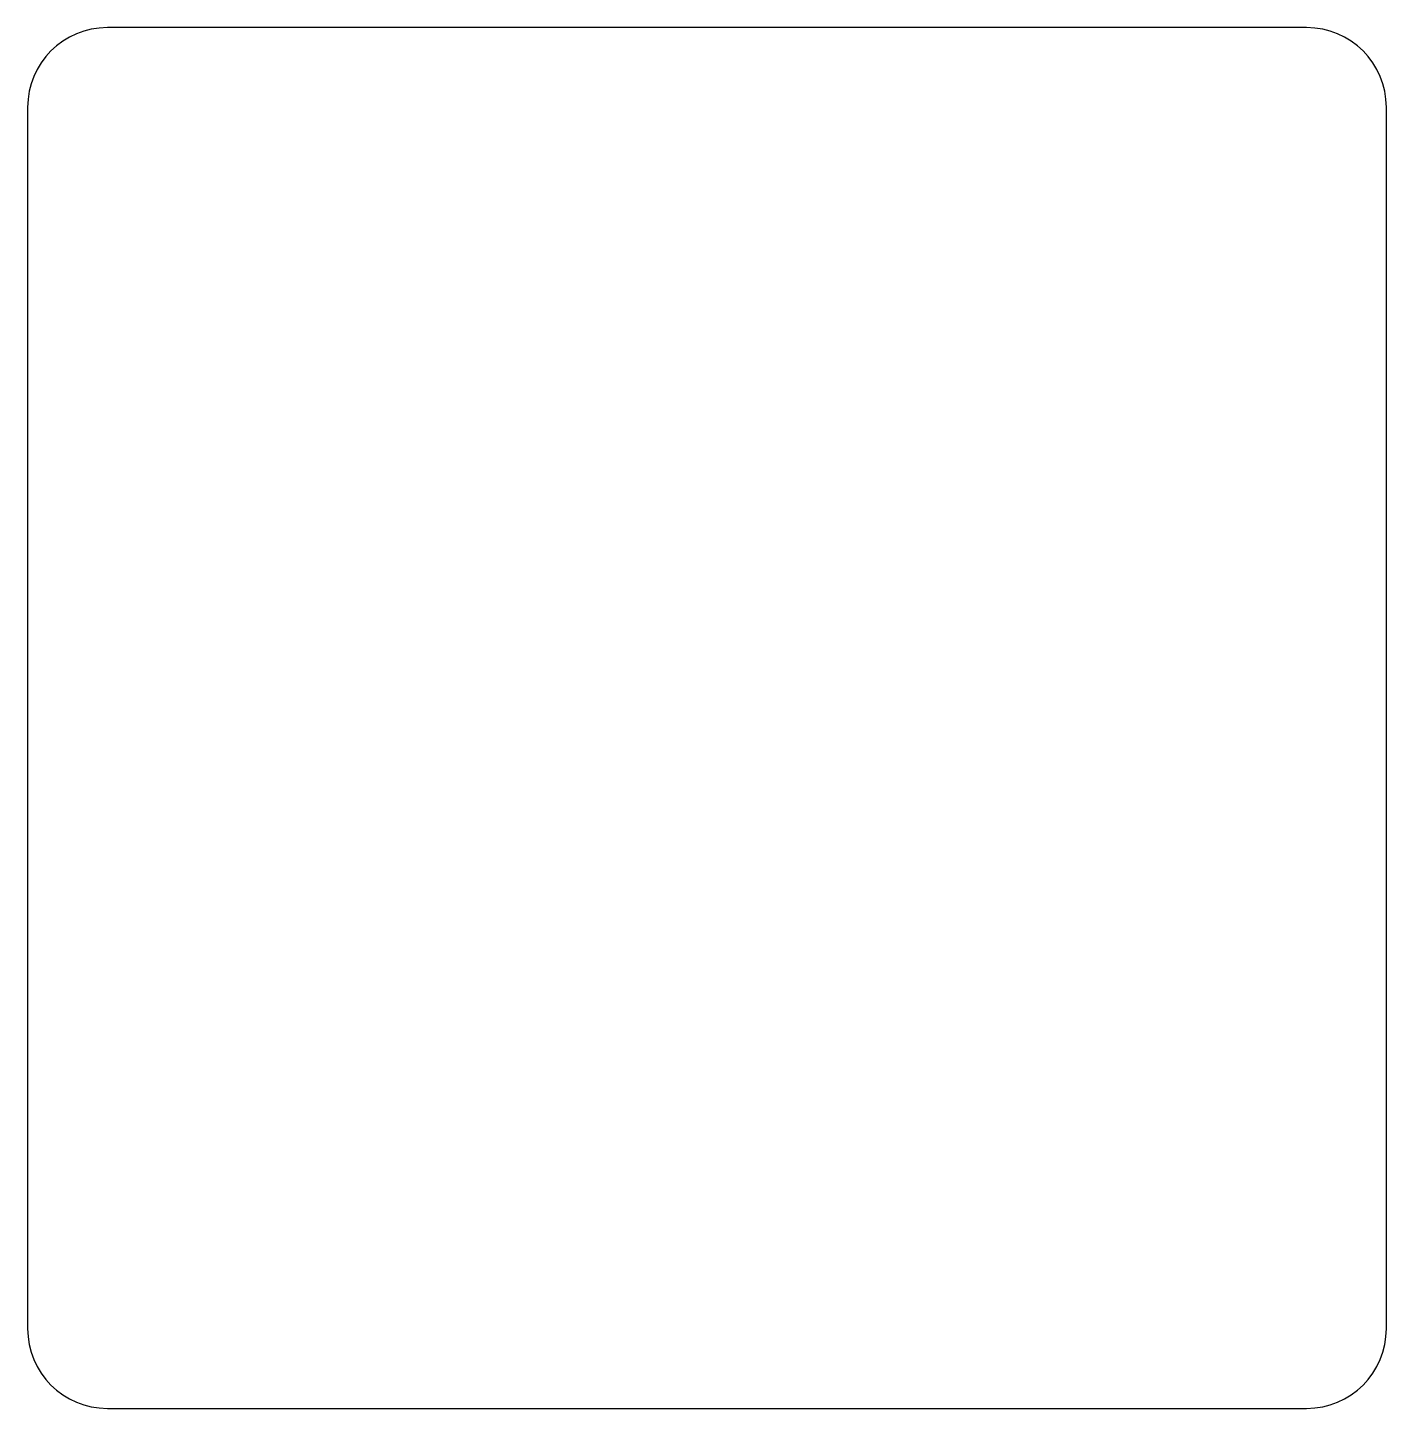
# Model space of a CAD drawing. Header units: millimetres. Extents: x 2.3 to 39.8, y 1.4 to 39.4.
import ezdxf

# ---------------------------------------------------------------- set-up
doc = ezdxf.new("R2010")
doc.units = ezdxf.units.MM
doc.layers.add('Default', color=178, linetype='Continuous', true_color=0x000000)

msp = doc.modelspace()

# ---------------------------------------------------------------- linework, layer by layer
at = {"layer": 'Default'}
for p, q in [((37.558, 39.429), (4.51, 39.429)), ((2.311, 37.231), (2.311, 3.588)), ((39.757, 3.588), (39.757, 37.231)), ((4.51, 1.39), (37.558, 1.39))]:
    msp.add_line(p, q, dxfattribs=at)
for centre, start, end in [((4.51, 37.231), 90, 180), ((37.558, 37.231), 360, 90), ((4.51, 3.588), 180, 270), ((37.558, 3.588), 270, 0)]:
    msp.add_arc(centre, 2.198, start, end, dxfattribs=at)

doc.saveas('drawing.dxf')
